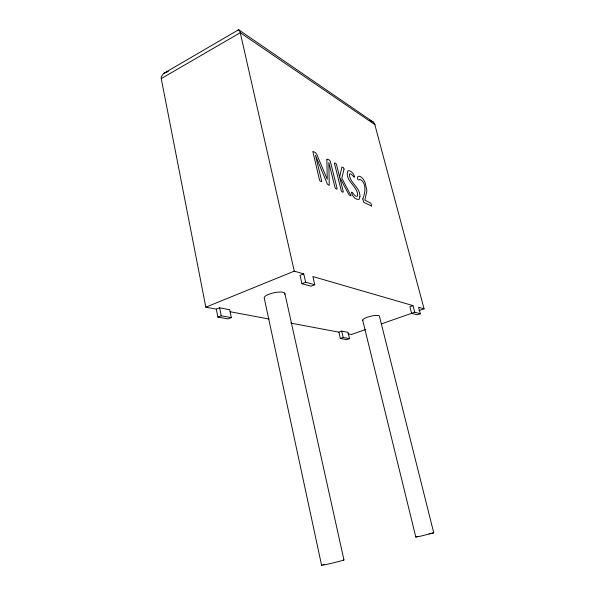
<?xml version="1.0" encoding="UTF-8"?>
<svg xmlns="http://www.w3.org/2000/svg" width="595" height="595" viewBox="0 0 595 595"><rect width="100%" height="100%" fill="white"/><g stroke="black" fill="none" stroke-linecap="round" stroke-linejoin="round"><path stroke-width="0.89" d="M216.32 309.14L217.896 317.12L228.026 318.89L231.314 317.596L229.722 309.735L219.629 307.808L216.32 309.14L205.833 307.176L161.252 78.585L161.282 76.762L163.595 73.49L238.617 29.75L373.281 122.094L374.486 123.388L424.071 308.82L418.821 310.672M362.876 320.586A8.65 1.986 -13.8 0 1 370.335 316.347A8.65 1.986 -13.8 0 1 379.476 316.369L433.748 532.83L421.104 536.058L415.816 537.069L362.66 320.103M415.816 537.069L417.816 536.4M238.007 30.107L238.617 29.75M163.595 73.49L168.281 71.422M161.252 78.585L240.276 32.71L375.155 124.831M205.833 307.176L294.265 271.149L303.74 273.901L305.659 282.253L314.777 284.76L312.873 276.549L412.982 305.599L414.715 312.211L420.33 313.751L418.605 307.236L424.071 308.82M303.74 273.901L300.044 275.388L301.948 283.733L311.118 286.202L314.777 284.76M217.896 317.12L221.221 315.804L231.314 317.596M301.948 283.733L305.659 282.253M338.853 332.136L341.694 331.118L348.053 332.337L349.562 338.629L346.736 339.619L340.362 338.51L338.853 332.136L290.806 323.122M412.982 305.599L409.888 306.708L411.614 313.312L417.259 314.829L420.33 313.751M340.362 338.51L343.211 337.499L349.562 338.629M365.456 329.548L351.459 334.502L347.904 333.832M381.202 323.978L414.715 312.211M429.069 533.722L430.401 533.432M432.029 533.105L433.748 532.83M230.072 311.721L269.052 319.039M369.651 120.264L373.281 122.094M239.227 30.085L240.276 32.71L294.265 271.149M341.694 331.118L343.211 337.499M284.864 293.439L343.947 559.932M321.575 565.22L264.217 297.976A10.569 2.968 -12.2 0 1 275.143 292.532A10.569 2.968 -12.2 0 1 284.67 294.265M219.629 307.808L221.221 315.804M343.538 559.925A11.491 0.402 -13.3 0 1 332.731 563.004A11.491 0.402 -13.3 0 1 321.999 565.012M323.152 564.64A11.491 0.402 -13.3 0 1 324.29 564.32M326.878 159.795L327.243 179.355L316.748 154.328L315.521 152.632L312.836 151.413L319.53 180.107C319.619 180.88 321.627 182.278 321.754 181.2L315.462 155.273L327.347 184.056L329.258 185.409L328.834 162.472L335.067 187.752C335.156 188.481 337.06 189.835 337.157 188.779L330.314 161.379L329.637 160.278L327.904 159.252L327.057 159.244L326.878 159.795M362.786 198.894L363.761 202.278L371.734 206.182L370.789 203.118L364.861 200.173L366.892 190.697L365.189 182.858A6.88 2.425 66.8 0 0 363.121 179.095C362.243 177.384 358.212 174.536 357.387 177.436C357.558 179.073 358.123 181.103 359.849 179.326C366.899 182.65 365.278 192.966 362.786 198.894M359.93 196.692L359.105 199.362C355.728 200.158 352.567 196.35 351.682 193.338C350.894 189.15 354.873 197.362 357 196.32L357.647 195.844C358.361 186.428 343.984 180.59 347.956 170.728C350.73 170.274 353.214 173.16 354.174 175.562C355.639 180.523 352.002 173.39 349.927 173.777L349.391 174.201C349.503 182.918 360.488 187.44 359.93 196.692M344.066 169.01L341.813 178.165L351.11 195.881L349.146 195.019L339.738 177.466L343.308 191.798C343.226 192.854 341.351 191.516 341.277 190.802L334.442 163.298C334.554 162.294 336.391 163.707 336.48 164.406L339.626 177.027L341.917 167.076L343.36 167.589L344.066 169.01"/></g></svg>
